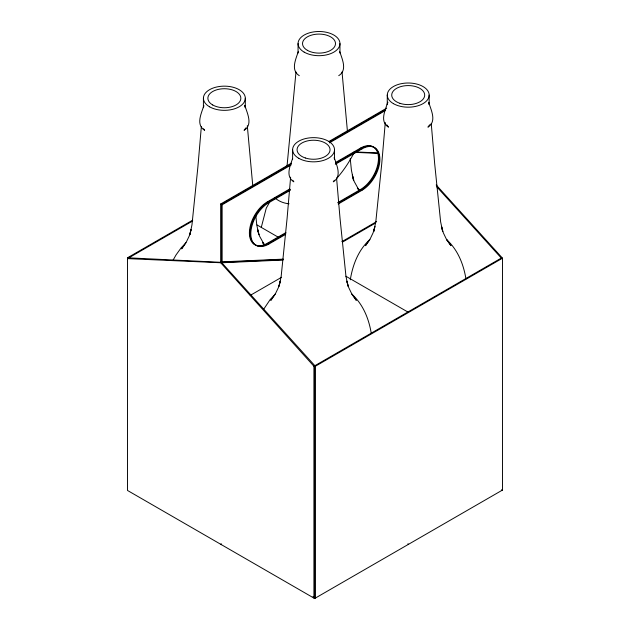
<?xml version="1.0" encoding="UTF-8"?>
<svg xmlns="http://www.w3.org/2000/svg" width="630" height="630" viewBox="0 0 630 630"><rect width="100%" height="100%" fill="white"/><g stroke="black" fill="none" stroke-linecap="round" stroke-linejoin="round"><path stroke-width="0.94" d="M201.34 126.63L197.891 166.911L191.961 224.879L189.882 234.769L191.055 229.611L189.205 236.053L186.425 241.833L181.613 248.85L186.031 242.684L180.983 248.047L175.983 255.016L172.911 260.466M295.99 71.978L287.004 166.352M290.619 177.164L287.091 218.413L281.161 276.373L279.082 286.264L280.255 281.114L278.405 287.556L275.625 293.336L270.813 300.352L275.231 294.186L270.183 299.541L263.427 309.637M385.276 122.519L381.741 163.768L375.811 221.728L373.732 231.619L374.913 226.469L373.062 232.903L370.275 238.691L365.463 245.7L369.889 239.542C358.328 249.984 352.761 264.765 350.28 279.807M203.766 106.139L203.411 107.706L203.411 98.241M261.277 227.438L266.254 208.16L269.758 201.931M387.796 102.21L387.261 104.556L387.261 95.091M203.86 105.462C201.624 113.132 195.45 124.551 204.64 130.323L203.498 128.74M298.242 51.699C295.895 59.125 290.406 70.166 299.289 75.679M292.533 158.728C290.084 165.918 285.272 176.565 293.84 181.826L292.698 180.235M387.71 102.312C385.473 109.982 379.299 121.401 388.489 127.173L386.781 124.795M245.787 127.945L244.086 130.323C253.268 124.551 247.094 113.132 244.857 105.462M334.42 180.235L333.286 181.826C342.169 176.313 336.672 165.273 334.325 157.846M429.644 124.795L427.935 127.173C437.126 121.401 430.952 109.982 428.715 102.312M338.735 75.679C347.618 70.166 342.121 59.125 339.775 51.699M436.188 184.944L502.512 258.198L502.512 490.038L314.638 598.5L127.488 490.447L127.488 257.788L192.741 220.114M282.98 260.048L222.138 262.749L220.705 261.923L220.705 203.963L291.367 163.17M328.821 141.545L386.71 108.124M192.615 221.012L127.488 258.615L220.705 262.749L221.421 262.34L221.421 204.38L291.233 164.076M329.537 141.963L385.725 109.518M220.705 203.963L222.138 204.789L291.099 164.981M329.403 142.868L385.591 110.423M285.697 234.336L268.75 244.125L267.317 243.298A25.35 14.64 -60 0 1 249.393 232.942A25.35 14.64 -60 0 1 267.317 201.899L289.753 188.945M335.554 162.501L360.533 148.074L361.966 148.908A25.35 14.64 -60 0 1 379.89 159.256A25.35 14.64 -60 0 1 361.966 190.307L338.239 204.002M290.469 189.354L268.034 202.309A25.35 14.64 -60 0 0 250.11 233.36A25.35 14.64 -60 0 0 268.034 243.708L285.831 233.431M335.42 163.406L361.25 148.491A25.35 14.64 -60 0 1 379.173 158.839A25.35 14.64 -60 0 1 361.25 189.89L338.373 203.104M268.75 244.125A25.35 14.64 -60 0 1 250.827 233.769A25.35 14.64 -60 0 1 268.75 202.726L290.336 190.26M335.286 164.304L361.966 148.908M267.317 243.298L285.957 232.533M337.648 202.687L360.533 189.48A25.35 14.64 -60 0 0 378.457 158.429A25.35 14.64 -60 0 0 360.533 148.074M341.893 241.636L376.638 221.579M250.236 295.383L281.594 277.279M342.61 242.054L375.653 222.973M314.638 597.673L313.921 598.083L313.921 366.25L501.795 257.788M127.488 257.788L221.421 262.34L315.362 366.25L502.512 258.198M220.705 544.265L221.421 543.855L221.421 544.682M220.705 261.923L283.508 259.135M222.406 262.293L283.24 259.591M356.257 151.964L377.677 152.917M354.564 152.334L377.929 153.373M353.359 152.216L354.8 153.043M501.795 258.615L436.787 186.819M360.533 189.48L361.966 190.307M274.483 197.757L275.924 198.584M267.317 201.899L268.75 202.726M257.064 224.957L278.279 237.211M345.909 276.255L408.579 312.433M502.512 490.038L501.795 489.62L501.795 490.447M407.862 543.855L408.579 544.265M312.945 596.697L315.362 598.083L315.362 366.25M359.864 190.717L357.336 188.039L358.446 189.583M264.584 244.692L262.686 242.684L264.348 244.999M220.705 262.749L313.921 366.25M359.084 190.307L354.162 181.409L352.312 174.967L353.493 180.117L351.414 170.226L350.225 158.587M264.435 244.952L259.513 236.053L257.662 229.611L258.836 234.769L256.764 224.879L255.867 216.145M428.802 102.989L429.164 104.556L429.164 95.091M465.948 278.933C463.546 264.167 457.813 249.795 446.536 239.542L450.962 245.7L446.15 238.691L443.363 232.903L441.52 226.469L442.693 231.619L440.614 221.728L434.684 163.768L431.235 123.48M334.152 157.642L334.506 159.201L334.506 149.743M371.298 333.585C368.897 318.811 363.163 304.44 351.886 294.186L356.312 300.352L351.501 293.336L348.713 287.556L346.862 281.114L348.043 286.264L345.964 276.373L340.035 218.413L336.585 178.125M244.771 105.352L245.306 107.706L245.306 98.241M347.453 131.536L342.035 71.978M252.803 186.181L247.299 125.669M339.956 43.596L339.956 53.054M314.638 365.833L314.638 598.5M298.061 43.596L298.061 53.054M292.611 149.743L292.611 159.201M222.138 204.789L222.138 262.749M354.076 152.633A72.174 41.667 -60 0 1 336.452 178.684M289.028 203.758A72.174 41.667 -60 0 1 275.2 198.166M304.195 52.148A20.948 12.096 0 0 0 339.247 46.722A20.948 12.096 0 0 0 313.59 31.91A20.948 12.096 0 0 0 304.195 52.148M307.353 50.321A16.482 9.513 0 0 0 334.932 46.061A16.482 9.513 0 0 0 314.748 34.406A16.482 9.513 0 0 0 307.353 50.321M209.546 106.793A20.948 12.096 0 0 0 244.598 101.375A20.948 12.096 0 0 0 218.941 86.562A20.948 12.096 0 0 0 209.546 106.793M212.704 104.966A16.482 9.513 0 0 0 240.282 100.706A16.482 9.513 0 0 0 220.091 89.05A16.482 9.513 0 0 0 212.704 104.966M393.404 103.643A20.948 12.096 0 0 0 428.447 98.225A20.948 12.096 0 0 0 402.791 83.412A20.948 12.096 0 0 0 393.404 103.643M399.971 103.336A16.482 9.513 0 0 0 424.691 95.091A16.482 9.513 0 0 0 399.971 86.853A16.482 9.513 0 0 0 399.971 103.336M298.746 158.295A20.948 12.096 0 0 0 333.798 152.869A20.948 12.096 0 0 0 308.141 138.057A20.948 12.096 0 0 0 298.746 158.295M305.322 157.98A16.482 9.513 0 0 0 330.041 149.743A16.482 9.513 0 0 0 305.322 141.498A16.482 9.513 0 0 0 305.322 157.98"/></g></svg>
